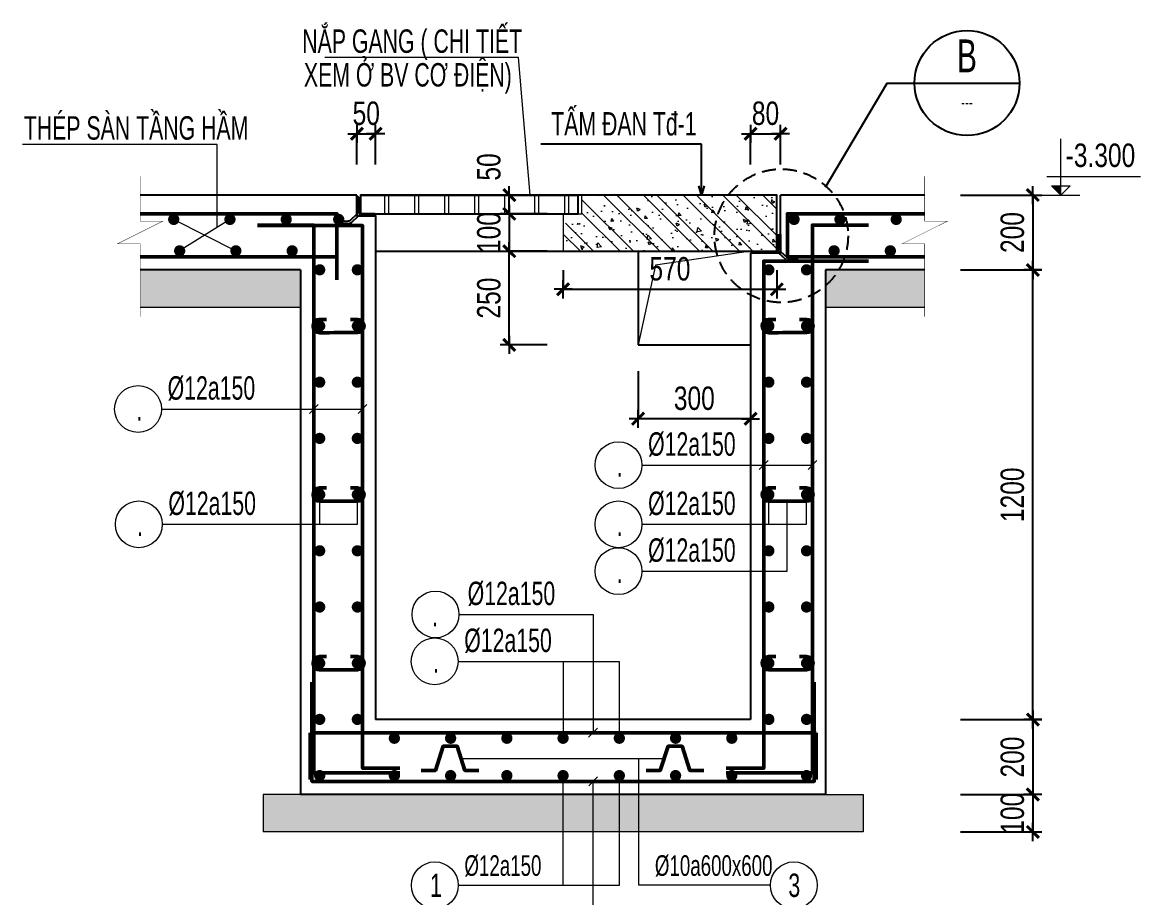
# Model space of a CAD drawing. Header units: millimetres. Extents: x 3482593 to 3503618, y 1118617 to 1133467.
# Drawn here: x 3489510 to 3492493, y 1119847 to 1122183 of the extents above; entities that cross this region are included whole.
import ezdxf
from ezdxf.enums import TextEntityAlignment as Align

# ---------------------------------------------------------------- set-up
doc = ezdxf.new("R2010")
doc.units = ezdxf.units.MM
doc.header["$LTSCALE"] = 150
doc.header["$MEASUREMENT"] = 0
doc.header["$PDMODE"] = 98
doc.linetypes.add('HIDDEN', pattern=[0.375, 0.25, -0.125])
doc.layers.get('0').update_dxf_attribs({"linetype": 'CONTINUOUS'})
doc.layers.get('DEFPOINTS').update_dxf_attribs({"linetype": 'CONTINUOUS'})
for name, color, linetype in [('004HIDDEN', 252, 'HIDDEN'), ('02.CDC.DIM', 1, 'CONTINUOUS'), ('06.CDC.TEXT', 2, 'CONTINUOUS'), ('CDC.03.BORDER', 3, 'CONTINUOUS'), ('CDC.05.STEEL', 4, 'CONTINUOUS'), ('KCS_CHI', 1, 'CONTINUOUS')]:
    doc.layers.add(name, color=color, linetype=linetype)
for name, color, linetype, lineweight in [('CDC_02.DIM', 1, 'CONTINUOUS', 18), ('CDC_03.BORDER', 3, 'CONTINUOUS', 25), ('CDC_05.STEEL', 4, 'CONTINUOUS', 50), ('CDC_06.TEXT', 2, 'CONTINUOUS', 18), ('CDC_10.HATCH', 251, 'CONTINUOUS', 9), ('CDC_11.NOTE', 8, 'CONTINUOUS', 18)]:
    doc.layers.add(name, color=color, linetype=linetype, lineweight=lineweight)
doc.styles.add('1', font='arial.ttf', dxfattribs={"width": 0.75})
doc.styles.add('Arial', font='arial.ttf', dxfattribs={"width": 0.75})
doc.styles.add('arrial1', font='arial.ttf', dxfattribs={"width": 0.75})
doc.styles.add('romans', font='arial.ttf', dxfattribs={"width": 0.65})
doc.dimstyles.new('Dimchuan new', dxfattribs={"dimscale": 25, "dimtxt": 2.2, "dimasz": 1, "dimexe": 1, "dimexo": 4, "dimgap": 1, "dimtad": 1, "dimdec": 0, "dimdsep": 46, "dimtxsty": 'Arial', "dimblk": 'OBLIQUE', "dimcen": 1, "dimdle": 1, "dimclrd": 9, "dimclre": 9, "dimclrt": 4, "dimazin": 0, "dimtfac": 1, "dimtdec": 0, "dimtix": 1, "dimtmove": 2, "dimatfit": 3, "dimldrblk": 'OPEN30', "dimfxl": 1, "dimtolj": 1, "dimtzin": 0, "dimarcsym": 0})
doc.dimstyles.new('DX1', dxfattribs={"dimscale": 0.25, "dimtxt": 250, "dimasz": 0.8, "dimexe": 0, "dimexo": 0, "dimgap": 90, "dimtad": 1, "dimdec": 0, "dimzin": 13, "dimdsep": 46, "dimtxsty": '1', "dimblk1": 'CHEO', "dimblk2": 'CHEO', "dimsah": 1, "dimcen": 0, "dimclrd": 256, "dimclre": 256, "dimclrt": 3, "dimadec": 0, "dimazin": 0, "dimtfac": 1, "dimtdec": 0, "dimtix": 1, "dimtmove": 2, "dimatfit": 3, "dimldrblk": 'CHEO', "dimfxl": 1, "dimtolj": 1, "dimtzin": 13, "dimarcsym": 0})

# ---------------------------------------------------------------- blocks, each defined once
blk = doc.blocks.new('CHEO')
at = {"layer": '02.CDC.DIM'}
for points in [[(-121, 0), (121, 0)], [(0, 121), (0, -121)]]:
    blk.add_lwpolyline(points, dxfattribs=at)
at = {"layer": '06.CDC.TEXT', "color": 2, "const_width": 40}
blk.add_lwpolyline([(80, 80), (-80, -81)], dxfattribs=at)
blk = doc.blocks.new('*D118')
at = {"layer": 'CDC_02.DIM', "lineweight": -2, "ltscale": 3, "transparency": 16777216}
for p, q in [((3492012.6, 1121721.8), (3492205.4, 1121721.8)), ((3492205.4, 1121721.6), (3492205.4, 1121522)), ((3492012.6, 1121521.8), (3492205.4, 1121521.8))]:
    blk.add_line(p, q, dxfattribs=at)
at = {"layer": 'DEFPOINTS', "color": 0, "ltscale": 3, "transparency": 16777216}
for p in [(3492012.6, 1121721.8), (3492012.6, 1121521.8), (3492205.4, 1121521.8)]:
    blk.add_point(p, dxfattribs=at)
at = {"layer": 'CDC_02.DIM', "lineweight": -2, "ltscale": 3, "transparency": 16777216, "xscale": 0.2, "yscale": 0.2, "zscale": 0.2}
for p, rotation in [((3492205.4, 1121721.8), 90), ((3492205.4, 1121521.8), 270)]:
    blk.add_blockref('CHEO', p, dxfattribs=dict(at, rotation=rotation))
at = {"layer": 'CDC_02.DIM', "color": 3, "ltscale": 3, "transparency": 16777216, "insert": (3492151, 1121621.8), "char_height": 62.5, "attachment_point": 5, "rotation": 90, "style": '1'}
blk.add_mtext('\\A1;200', dxfattribs=at)
blk = doc.blocks.new('*D119')
at = {"layer": 'CDC_02.DIM', "lineweight": -2, "ltscale": 3, "transparency": 16777216}
for p, q in [((3492012.6, 1121521.8), (3492205.4, 1121521.8)), ((3492205.4, 1120322), (3492205.4, 1121521.6)), ((3492012.6, 1120321.8), (3492205.4, 1120321.8))]:
    blk.add_line(p, q, dxfattribs=at)
at = {"layer": 'DEFPOINTS', "color": 0, "ltscale": 3, "transparency": 16777216}
for p in [(3492012.6, 1121521.8), (3492205.4, 1121521.8), (3492012.6, 1120321.8)]:
    blk.add_point(p, dxfattribs=at)
at = {"layer": 'CDC_02.DIM', "lineweight": -2, "ltscale": 3, "transparency": 16777216, "xscale": 0.2, "yscale": 0.2, "zscale": 0.2}
for p, rotation in [((3492205.4, 1121521.8), 90), ((3492205.4, 1120321.8), 270)]:
    blk.add_blockref('CHEO', p, dxfattribs=dict(at, rotation=rotation))
at = {"layer": 'CDC_02.DIM', "color": 3, "ltscale": 3, "transparency": 16777216, "insert": (3492151, 1120921.8), "char_height": 62.5, "attachment_point": 5, "rotation": 90, "style": '1'}
blk.add_mtext('\\A1;1200', dxfattribs=at)
blk = doc.blocks.new('*D120')
at = {"layer": 'CDC_02.DIM', "lineweight": -2, "ltscale": 3, "transparency": 16777216}
for p, q in [((3492012.6, 1120321.8), (3492205.4, 1120321.8)), ((3492205.4, 1120321.6), (3492205.4, 1120122)), ((3492012.6, 1120121.8), (3492205.4, 1120121.8))]:
    blk.add_line(p, q, dxfattribs=at)
at = {"layer": 'DEFPOINTS', "color": 0, "ltscale": 3, "transparency": 16777216}
for p in [(3492012.6, 1120321.8), (3492012.6, 1120121.8), (3492205.4, 1120121.8)]:
    blk.add_point(p, dxfattribs=at)
at = {"layer": 'CDC_02.DIM', "lineweight": -2, "ltscale": 3, "transparency": 16777216, "xscale": 0.2, "yscale": 0.2, "zscale": 0.2}
for p, rotation in [((3492205.4, 1120321.8), 90), ((3492205.4, 1120121.8), 270)]:
    blk.add_blockref('CHEO', p, dxfattribs=dict(at, rotation=rotation))
at = {"layer": 'CDC_02.DIM', "color": 3, "ltscale": 3, "transparency": 16777216, "insert": (3492151, 1120221.8), "char_height": 62.5, "attachment_point": 5, "rotation": 90, "style": '1'}
blk.add_mtext('\\A1;200', dxfattribs=at)
blk = doc.blocks.new('A$C160E078A')
at = {"layer": 'CDC_11.NOTE', "ltscale": 3}
blk.add_hatch(color=256, dxfattribs=at).paths.add_polyline_path([(2, 1), (1, 1), (2, 0)])
for p, q in [((2, 0), (2, 6)), ((0.5, 2), (10.5, 2)), ((0, 0), (4, 0)), ((1, 1), (3, 1)), ((2, 0), (1, 1)), ((2, 0), (3, 1))]:
    blk.add_line(p, q, dxfattribs=at)
blk = doc.blocks.new('*D147')
at = {"layer": 'CDC_02.DIM', "lineweight": -2, "ltscale": 3, "transparency": 16777216}
for p, q in [((3490809.1, 1121672), (3490809.1, 1121672.2)), ((3490909.6, 1121671.8), (3490809.1, 1121671.8)), ((3490809.1, 1121671.8), (3490809.1, 1121571.8)), ((3490909.6, 1121571.8), (3490809.1, 1121571.8)), ((3490809.1, 1121571.6), (3490809.1, 1121571.4))]:
    blk.add_line(p, q, dxfattribs=at)
at = {"layer": 'DEFPOINTS', "color": 0, "ltscale": 3, "transparency": 16777216}
for p in [(3490909.6, 1121671.8), (3490809.1, 1121571.8), (3490909.6, 1121571.8)]:
    blk.add_point(p, dxfattribs=at)
at = {"layer": 'CDC_02.DIM', "lineweight": -2, "ltscale": 3, "transparency": 16777216, "xscale": 0.2, "yscale": 0.2, "zscale": 0.2}
for p, rotation in [((3490809.1, 1121671.8), 270), ((3490809.1, 1121571.8), 90)]:
    blk.add_blockref('CHEO', p, dxfattribs=dict(at, rotation=rotation))
at = {"layer": 'CDC_02.DIM', "color": 3, "ltscale": 3, "transparency": 16777216, "insert": (3490754.7, 1121621.8), "char_height": 62.5, "attachment_point": 5, "rotation": 90, "style": '1'}
blk.add_mtext('\\A1;100', dxfattribs=at)
blk = doc.blocks.new('*D148')
at = {"layer": 'CDC_02.DIM', "lineweight": -2, "ltscale": 3, "transparency": 16777216}
for p, q in [((3492012.6, 1120121.8), (3492205.4, 1120121.8)), ((3492205.4, 1120122), (3492205.4, 1120122.2)), ((3492205.4, 1120121.8), (3492205.4, 1120021.8)), ((3492012.6, 1120021.8), (3492205.4, 1120021.8)), ((3492205.4, 1120021.6), (3492205.4, 1120021.4))]:
    blk.add_line(p, q, dxfattribs=at)
at = {"layer": 'DEFPOINTS', "color": 0, "ltscale": 3, "transparency": 16777216}
for p in [(3492012.6, 1120121.8), (3492012.6, 1120021.8), (3492205.4, 1120021.8)]:
    blk.add_point(p, dxfattribs=at)
at = {"layer": 'CDC_02.DIM', "lineweight": -2, "ltscale": 3, "transparency": 16777216, "xscale": 0.2, "yscale": 0.2, "zscale": 0.2}
for p, rotation in [((3492205.4, 1120121.8), 270), ((3492205.4, 1120021.8), 90)]:
    blk.add_blockref('CHEO', p, dxfattribs=dict(at, rotation=rotation))
at = {"layer": 'CDC_02.DIM', "color": 3, "ltscale": 3, "transparency": 16777216, "insert": (3492151, 1120071.8), "char_height": 62.5, "attachment_point": 5, "rotation": 90, "style": '1'}
blk.add_mtext('\\A1;100', dxfattribs=at)
blk = doc.blocks.new('*D149')
at = {"layer": 'CDC_02.DIM', "lineweight": -2, "ltscale": 3, "transparency": 16777216}
for p, q in [((3491152.5, 1121252.1), (3491152.5, 1121124.7)), ((3491452.5, 1121252.1), (3491452.5, 1121124.7)), ((3491452.3, 1121124.7), (3491152.7, 1121124.7))]:
    blk.add_line(p, q, dxfattribs=at)
at = {"layer": 'DEFPOINTS', "color": 0, "ltscale": 3, "transparency": 16777216}
for p in [(3491152.5, 1121252.1), (3491452.5, 1121252.1), (3491152.5, 1121124.7)]:
    blk.add_point(p, dxfattribs=at)
at = {"layer": 'CDC_02.DIM', "lineweight": -2, "ltscale": 3, "transparency": 16777216, "xscale": 0.2, "yscale": 0.2, "zscale": 0.2, "rotation": 180}
blk.add_blockref('CHEO', (3491152.5, 1121124.7), dxfattribs=at)
at = {"layer": 'CDC_02.DIM', "lineweight": -2, "ltscale": 3, "transparency": 16777216, "xscale": 0.2, "yscale": 0.2, "zscale": 0.2}
blk.add_blockref('CHEO', (3491452.5, 1121124.7), dxfattribs=at)
at = {"layer": 'CDC_02.DIM', "color": 3, "ltscale": 3, "transparency": 16777216, "insert": (3491302.5, 1121179.1), "char_height": 62.5, "attachment_point": 5, "style": '1'}
blk.add_mtext('\\A1;300', dxfattribs=at)
blk = doc.blocks.new('*D150')
at = {"layer": 'CDC_02.DIM', "lineweight": -2, "ltscale": 3, "transparency": 16777216}
for p, q in [((3490909.6, 1121571.8), (3490809.1, 1121571.8)), ((3490809.1, 1121322), (3490809.1, 1121571.6)), ((3490909.6, 1121321.8), (3490809.1, 1121321.8))]:
    blk.add_line(p, q, dxfattribs=at)
at = {"layer": 'DEFPOINTS', "color": 0, "ltscale": 3, "transparency": 16777216}
for p in [(3490809.1, 1121571.8), (3490909.6, 1121571.8), (3490909.6, 1121321.8)]:
    blk.add_point(p, dxfattribs=at)
at = {"layer": 'CDC_02.DIM', "lineweight": -2, "ltscale": 3, "transparency": 16777216, "xscale": 0.2, "yscale": 0.2, "zscale": 0.2}
for p, rotation in [((3490809.1, 1121571.8), 90), ((3490809.1, 1121321.8), 270)]:
    blk.add_blockref('CHEO', p, dxfattribs=dict(at, rotation=rotation))
at = {"layer": 'CDC_02.DIM', "color": 3, "ltscale": 3, "transparency": 16777216, "insert": (3490754.7, 1121446.8), "char_height": 62.5, "attachment_point": 5, "rotation": 90, "style": '1'}
blk.add_mtext('\\A1;250', dxfattribs=at)
blk = doc.blocks.new('_Oblique')
at = {"color": 0, "linetype": 'ByBlock', "lineweight": -2}
blk.add_line((-0.5, -0.5), (0.5, 0.5), dxfattribs=at)
blk = doc.blocks.new('_Open30')
at = {"color": 0, "linetype": 'ByBlock', "lineweight": -2}
for p, q in [((-1, 0.27), (0, 0)), ((0, 0), (-1, -0.27)), ((0, 0), (-1, 0))]:
    blk.add_line(p, q, dxfattribs=at)
blk = doc.blocks.new('*D161')
at = {"layer": 'CDC_02.DIM', "lineweight": -2, "ltscale": 3, "transparency": 16777216}
for p, q in [((3490909.6, 1121721.8), (3490809.1, 1121721.8)), ((3490809.1, 1121672), (3490809.1, 1121721.6)), ((3490909.6, 1121671.8), (3490809.1, 1121671.8))]:
    blk.add_line(p, q, dxfattribs=at)
at = {"layer": 'DEFPOINTS', "color": 0, "ltscale": 3, "transparency": 16777216}
for p in [(3490809.1, 1121721.8), (3490909.6, 1121721.8), (3490909.6, 1121671.8)]:
    blk.add_point(p, dxfattribs=at)
at = {"layer": 'CDC_02.DIM', "lineweight": -2, "ltscale": 3, "transparency": 16777216, "xscale": 0.2, "yscale": 0.2, "zscale": 0.2}
for p, rotation in [((3490809.1, 1121721.8), 90), ((3490809.1, 1121671.8), 270)]:
    blk.add_blockref('CHEO', p, dxfattribs=dict(at, rotation=rotation))
at = {"layer": 'CDC_02.DIM', "color": 3, "ltscale": 3, "transparency": 16777216, "insert": (3490754.7, 1121796.8), "char_height": 62.5, "attachment_point": 5, "rotation": 90, "style": '1'}
blk.add_mtext('\\A1;50', dxfattribs=at)
blk = doc.blocks.new('A$C29EA5A7F')
at = {"layer": 'CDC_03.BORDER'}
blk.add_line((2320, 202), (0, 202), dxfattribs=at)
at = {"layer": 'CDC_03.BORDER', "color": 3}
blk.add_lwpolyline([(2320, 202), (2320, 2), (1960, 2), (40, 2), (0, 2), (0, 202)], dxfattribs=at)
at = {"layer": 'CDC_11.NOTE', "color": 9}
for points in [[(141, 2), (141, 202), (101, 202), (101, 2)], [(461, 2), (461, 202), (421, 202), (421, 2)], [(781, 2), (781, 202), (741, 202), (741, 2)], [(1101, 2), (1101, 202), (1061, 202), (1061, 2)], [(1421, 0), (1421, 200), (1381, 200), (1381, 0)], [(1741, 2), (1741, 202), (1701, 202), (1701, 2)], [(2061, 0), (2061, 200), (2021, 200), (2021, 0)]]:
    blk.add_lwpolyline(points, close=True, dxfattribs=at)
blk = doc.blocks.new('*D218')
at = {"layer": 'CDC_02.DIM', "lineweight": -2, "ltscale": 3, "transparency": 16777216}
for p, q in [((3490952.5, 1121521), (3490952.5, 1121470.2)), ((3491522.5, 1121521), (3491522.5, 1121470.2)), ((3490952.7, 1121470.2), (3491522.3, 1121470.2))]:
    blk.add_line(p, q, dxfattribs=at)
at = {"layer": 'DEFPOINTS', "color": 0, "ltscale": 3, "transparency": 16777216}
for p in [(3490952.5, 1121521), (3491522.5, 1121521), (3491522.5, 1121470.2)]:
    blk.add_point(p, dxfattribs=at)
at = {"layer": 'CDC_02.DIM', "lineweight": -2, "ltscale": 3, "transparency": 16777216, "xscale": 0.2, "yscale": 0.2, "zscale": 0.2, "rotation": 180}
blk.add_blockref('CHEO', (3490952.5, 1121470.2), dxfattribs=at)
at = {"layer": 'CDC_02.DIM', "lineweight": -2, "ltscale": 3, "transparency": 16777216, "xscale": 0.2, "yscale": 0.2, "zscale": 0.2}
blk.add_blockref('CHEO', (3491522.5, 1121470.2), dxfattribs=at)
at = {"layer": 'CDC_02.DIM', "color": 3, "ltscale": 3, "transparency": 16777216, "insert": (3491237.5, 1121524.6), "char_height": 62.5, "attachment_point": 5, "style": '1'}
blk.add_mtext('\\A1;570', dxfattribs=at)
blk = doc.blocks.new('*D248')
at = {"layer": 'CDC_02.DIM', "lineweight": -2, "ltscale": 3, "transparency": 16777216}
for p, q in [((3490402.3, 1121885.4), (3490402.1, 1121885.4)), ((3490402.5, 1121803.6), (3490402.5, 1121885.4)), ((3490402.5, 1121885.4), (3490452.5, 1121885.4)), ((3490452.5, 1121803.6), (3490452.5, 1121885.4)), ((3490452.7, 1121885.4), (3490452.9, 1121885.4))]:
    blk.add_line(p, q, dxfattribs=at)
at = {"layer": 'DEFPOINTS', "color": 0, "ltscale": 3, "transparency": 16777216}
for p in [(3490452.5, 1121885.4), (3490402.5, 1121803.6), (3490452.5, 1121803.6)]:
    blk.add_point(p, dxfattribs=at)
at = {"layer": 'CDC_02.DIM', "lineweight": -2, "ltscale": 3, "transparency": 16777216, "xscale": 0.2, "yscale": 0.2, "zscale": 0.2}
blk.add_blockref('CHEO', (3490402.5, 1121885.4), dxfattribs=at)
at = {"layer": 'CDC_02.DIM', "lineweight": -2, "ltscale": 3, "transparency": 16777216, "xscale": 0.2, "yscale": 0.2, "zscale": 0.2, "rotation": 180}
blk.add_blockref('CHEO', (3490452.5, 1121885.4), dxfattribs=at)
at = {"layer": 'CDC_02.DIM', "color": 3, "ltscale": 3, "transparency": 16777216, "insert": (3490427.5, 1121939.8), "char_height": 62.5, "attachment_point": 5, "style": '1'}
blk.add_mtext('\\A1;50', dxfattribs=at)
blk = doc.blocks.new('*D249')
at = {"layer": 'CDC_02.DIM', "lineweight": -2, "ltscale": 3, "transparency": 16777216}
for p, q in [((3491452.2, 1121885.4), (3491452, 1121885.4)), ((3491452.4, 1121803.6), (3491452.4, 1121885.4)), ((3491452.4, 1121885.4), (3491532.4, 1121885.4)), ((3491532.4, 1121803.6), (3491532.4, 1121885.4)), ((3491532.6, 1121885.4), (3491532.8, 1121885.4))]:
    blk.add_line(p, q, dxfattribs=at)
at = {"layer": 'DEFPOINTS', "color": 0, "ltscale": 3, "transparency": 16777216}
for p in [(3491532.4, 1121885.4), (3491452.4, 1121803.6), (3491532.4, 1121803.6)]:
    blk.add_point(p, dxfattribs=at)
at = {"layer": 'CDC_02.DIM', "lineweight": -2, "ltscale": 3, "transparency": 16777216, "xscale": 0.2, "yscale": 0.2, "zscale": 0.2}
blk.add_blockref('CHEO', (3491452.4, 1121885.4), dxfattribs=at)
at = {"layer": 'CDC_02.DIM', "lineweight": -2, "ltscale": 3, "transparency": 16777216, "xscale": 0.2, "yscale": 0.2, "zscale": 0.2, "rotation": 180}
blk.add_blockref('CHEO', (3491532.4, 1121885.4), dxfattribs=at)
at = {"layer": 'CDC_02.DIM', "color": 3, "ltscale": 3, "transparency": 16777216, "insert": (3491492.4, 1121939.8), "char_height": 62.5, "attachment_point": 5, "style": '1'}
blk.add_mtext('\\A1;80', dxfattribs=at)
blk = doc.blocks.new('A$C61422F5F')
at = {"layer": 'CDC_11.NOTE', "ltscale": 3}
h = blk.add_hatch(dxfattribs=at)
h.set_pattern_fill('_USER', color=256, scale=20, angle=45, style=0, pattern_type=0)
h.set_pattern_definition([(45, (2070009.3, 342282.869), (-14.14213562, 14.14213562), [])])
edge = h.paths.add_edge_path()
edge.add_arc((48, 48), 28, 180, 270, ccw=False)
edge.add_line((20, 48), (20, 188))
edge.add_arc((8, 188), 12, 0, 90)
edge.add_line((8, 200), (0, 200))
edge.add_line((0, 200), (0, 0))
edge.add_line((0, 0), (200, 0))
edge.add_line((200, 0), (200, 8))
edge.add_arc((188, 8), 12, 0, 90)
edge.add_line((188, 20), (48, 20))
at = {"layer": 'CDC.05.STEEL', "ltscale": 3}
blk.add_lwpolyline([(8, 200), (0, 200), (0, 0), (200, 0), (200, 8, 0.414214), (188, 20), (48, 20, -0.414214), (20, 48), (20, 188, 0.414214)], format="xyb", close=True, dxfattribs=at)
blk.add_lwpolyline([(0, 16), (-69, -48, -0.190141), (-103, -61), (-178, -61), (-178, -85), (-93, -85, 0.190141), (-59, -72), (18, 0)], format="xyb", dxfattribs=at)

msp = doc.modelspace()

# ---------------------------------------------------------------- hatches: boundary and pattern name
at = {"layer": 'CDC_10.HATCH'}
h = msp.add_hatch(dxfattribs=at)
h.set_pattern_fill('AR-CONC', color=256, scale=12.5, style=0)
h.set_pattern_definition([(130, (3545334.82, 1173761.084), (-89.65752, -7.84402), [9.375, -103.125]), (185, (3545334.82, 1173761.08), (17.34392, 94.02402), [7.5, -82.5]), (79.5486, (3545327.35, 1173760.43), (-72.31367, 86.17994), [7.96752, -87.64276]), (133.8158, (3545334.82, 1173786.08), (-133.40513, -20.68988), [14.0625, -154.6875]), (83.3644, (3545323.7, 1173784.36), (-116.83284, 121.76473), [11.95129, -131.46412]), (188.8158, (3545334.82, 1173786.08), (-116.83274, 121.76483), [11.25, -123.75]), (159, (3545322.32, 1173779.834), (-74.61338, -50.32736), [9.375, -103.125]), (214, (3545322.32, 1173779.83), (-30.41442, 90.64376), [7.5, -82.5]), (108.5486, (3545316.1, 1173775.64), (-105.02783, 40.31631), [7.96752, -87.64276]), (142.5, (3545334.82, 1173761.084), (-1.519982, 41.611732), [0, -81.5, 0, -83.75, 0, -82.8125]), (172.5, (3545334.82, 1173761.084), (-32.883692, 49.301464), [0, -47.75, 0, -79.625, 0, -31.5625]), (212.5, (3545362.695, 1173761.084), (-66.727805, -2.819359), [0, -31.25, 0, -97.5, 0, -129.375]), (222.5, (3545375.195, 1173761.084), (-72.89827, 12.513123), [0, -40.625, 0, -64.75, 0, -91.875])])
h.paths.add_polyline_path([(3490952.5, 1121646.8), (3491002.5, 1121646.8), (3491002.5, 1121721.8), (3491527.5, 1121721.8), (3491527.5, 1121571.8), (3490952.5, 1121571.8)])
at = {"layer": 'CDC_10.HATCH', "ltscale": 3}
h = msp.add_hatch(dxfattribs=at)
h.set_pattern_fill('ANSI32', color=256, scale=200, style=0)
h.set_pattern_definition([(135, (3545334.82, 1173761.084), (53.03301, 53.03301), []), (135, (3545299.465, 1173761.084), (53.03301, 53.03301), [])])
h.paths.add_polyline_path([(3491522.5, 1121571.8), (3491522.5, 1121721.8), (3491002.5, 1121721.8), (3491002.5, 1121646.8), (3490952.5, 1121646.8), (3490952.5, 1121571.8)])
at = {"layer": 'CDC_10.HATCH'}
h = msp.add_hatch(dxfattribs=at)
h.set_pattern_fill('AR-CONC', color=256, scale=12.5, style=0)
h.set_pattern_definition([(50, (3434372.14, 1171994.084), (89.65752, -7.84402), [9.375, -103.125]), (355, (3434372.14, 1171994.08), (-17.34392, 94.02402), [7.5, -82.5]), (100.4514, (3434379.61, 1171993.43), (72.31367, 86.17994), [7.96752, -87.64276]), (46.1842, (3434372.14, 1172019.08), (133.40513, -20.68988), [14.0625, -154.6875]), (96.6356, (3434383.25, 1172017.36), (116.83284, 121.76473), [11.95129, -131.46412]), (351.1842, (3434372.14, 1172019.08), (116.83274, 121.76483), [11.25, -123.75]), (21, (3434384.64, 1172012.834), (74.61338, -50.32736), [9.375, -103.125]), (326, (3434384.64, 1172012.83), (30.41442, 90.64376), [7.5, -82.5]), (71.4514, (3434390.855, 1172008.64), (105.02783, 40.31631), [7.96752, -87.64276]), (37.5, (3434372.137, 1171994.084), (1.519982, 41.611732), [0, -81.5, 0, -83.75, 0, -82.8125]), (7.5, (3434372.137, 1171994.084), (32.883692, 49.301464), [0, -47.75, 0, -79.625, 0, -31.5625]), (327.5, (3434344.262, 1171994.084), (66.727805, -2.819359), [0, -31.25, 0, -97.5, 0, -129.375]), (317.5, (3434331.76, 1171994.084), (72.89827, 12.513123), [0, -40.625, 0, -64.75, 0, -91.875])])
h.paths.add_polyline_path([(3491032.8, 1120121.8), (3490952.9, 1120121.8), (3490952.9, 1120021.8), (3491032.8, 1120021.8)])
h.paths.add_polyline_path([(3491102.9, 1120021.8), (3491102.9, 1120121.8), (3491032.8, 1120121.8), (3491032.8, 1120021.8)])
h.paths.add_polyline_path([(3491102.9, 1120021.8), (3491154.3, 1120021.8), (3491154.3, 1120121.8), (3491102.9, 1120121.8)])
h.paths.add_polyline_path([(3490952.9, 1120121.8), (3490152.5, 1120121.8), (3490152.5, 1120021.8), (3490952.9, 1120021.8)])
h.paths.add_polyline_path([(3489824.3, 1121421.8), (3490252.5, 1121421.8), (3490252.5, 1121521.8), (3489824.3, 1121521.8)])
h.paths.add_polyline_path([(3491652.5, 1121421.8), (3491916.9, 1121421.8), (3491916.9, 1121521.8), (3491652.5, 1121521.8)])
h.paths.add_polyline_path([(3491752.5, 1120121.8), (3491154.3, 1120121.8), (3491154.3, 1120021.8), (3491752.5, 1120021.8)])

# ---------------------------------------------------------------- linework, layer by layer
at = {"layer": '004HIDDEN'}
msp.add_circle((3491534.4, 1121613.1), 178.1, dxfattribs=at)
at = {"layer": 'CDC.05.STEEL', "ltscale": 3}
msp.add_circle((3492029.9, 1122020.8), 140, dxfattribs=at)
at = {"layer": 'CDC_03.BORDER'}
for p, q in [((3490402.5, 1121721.8), (3489824.3, 1121721.8)), ((3490402.5, 1121666.8), (3490402.5, 1121721.8)), ((3491916.9, 1121721.8), (3491532.5, 1121721.8)), ((3491532.5, 1121566.8), (3491532.5, 1121721.8)), ((3490402.5, 1121666.8), (3490452.5, 1121666.8)), ((3490452.5, 1121666.8), (3490452.5, 1120321.8)), ((3491152.5, 1121571.8), (3491152.5, 1121321.8)), ((3491452.5, 1121566.8), (3491452.5, 1120321.8)), ((3491532.5, 1121566.8), (3491452.5, 1121566.8)), ((3490252.5, 1121521.8), (3489824.3, 1121521.8)), ((3490252.5, 1121521.8), (3490252.5, 1120121.8)), ((3491916.9, 1121521.8), (3491652.5, 1121521.8)), ((3491652.5, 1121521.8), (3491652.5, 1120121.8)), ((3491152.5, 1121321.8), (3491452.5, 1121321.8)), ((3491452.5, 1120321.8), (3490452.5, 1120321.8)), ((3491652.5, 1120121.8), (3490252.5, 1120121.8))]:
    msp.add_line(p, q, dxfattribs=at)
msp.add_lwpolyline([(3490452.5, 1121571.8), (3491522.5, 1121571.8), (3491522.5, 1121721.8), (3490412.5, 1121721.8), (3490412.5, 1121671.8)], dxfattribs=at)
at = {"layer": 'CDC_05.STEEL', "ltscale": 3}
for p, q in [((3491627.5, 1120286.8), (3490277.5, 1120286.8)), ((3490277.5, 1120286.8), (3490277.5, 1120161.8)), ((3491627.5, 1120286.8), (3491627.5, 1120161.8))]:
    msp.add_line(p, q, dxfattribs=at)
for points in [[(3489824.3, 1121671.8), (3490349.4, 1121671.8), (3490349.4, 1121495.7)], [(3491916.9, 1121671.8), (3491550.7, 1121671.8), (3491550.7, 1121556.8)], [(3490137.5, 1121641.8), (3490287.5, 1121641.8), (3490287.5, 1120179.3), (3490517.5, 1120179.3)], [(3490137.5, 1121640.2), (3490417.5, 1121640.2), (3490417.5, 1120191.8), (3490517.5, 1120191.8)], [(3491767.5, 1121641.8), (3491617.5, 1121641.8), (3491617.5, 1120179.3), (3491387.5, 1120179.3)], [(3489824.3, 1121556.8), (3490352.5, 1121556.8)], [(3491916.9, 1121556.8), (3491547.5, 1121556.8)], [(3491767.5, 1121545.8), (3491487.5, 1121545.8), (3491487.5, 1120191.8), (3491387.5, 1120191.8)], [(3490282.5, 1120421.8), (3490282.5, 1120156.8), (3491617.5, 1120156.8)], [(3491622.5, 1120421.8), (3491622.5, 1120156.8), (3490287.5, 1120156.8)]]:
    msp.add_lwpolyline(points, dxfattribs=at)
at = {"layer": 'CDC_05.STEEL', "ltscale": 3, "const_width": 15}
for points in [[(3489914, 1121649.3, 1), (3489914, 1121664.3, 1)], [(3489914, 1121664.3, -1), (3489914, 1121649.3, -1)], [(3490064, 1121649.3, 1), (3490064, 1121664.3, 1)], [(3490064, 1121664.3, -1), (3490064, 1121649.3, -1)], [(3490214, 1121649.3, 1), (3490214, 1121664.3, 1)], [(3490214, 1121664.3, -1), (3490214, 1121649.3, -1)], [(3490354, 1121649.3, 1), (3490354, 1121664.3, 1)], [(3490354, 1121664.3, -1), (3490354, 1121649.3, -1)], [(3491568.5, 1121664.3, 1), (3491568.5, 1121649.3, 1)], [(3491691, 1121664.3, 1), (3491691, 1121649.3, 1)], [(3491841, 1121649.3, -1), (3491841, 1121664.3, -1)], [(3491841, 1121664.3, 1), (3491841, 1121649.3, 1)], [(3489929.8, 1121565.5, 1), (3489929.8, 1121580.5, 1)], [(3489929.8, 1121580.5, -1), (3489929.8, 1121565.5, -1)], [(3490079.8, 1121565.5, 1), (3490079.8, 1121580.5, 1)], [(3490079.8, 1121580.5, -1), (3490079.8, 1121565.5, -1)], [(3490229.8, 1121565.5, 1), (3490229.8, 1121580.5, 1)], [(3490229.8, 1121580.5, -1), (3490229.8, 1121565.5, -1)], [(3491675.3, 1121565.5, -1), (3491675.3, 1121580.5, -1)], [(3491675.3, 1121580.5, 1), (3491675.3, 1121565.5, 1)], [(3491825.3, 1121565.5, -1), (3491825.3, 1121580.5, -1)], [(3491825.3, 1121580.5, 1), (3491825.3, 1121565.5, 1)], [(3490303.3, 1121514.8, 1), (3490303.3, 1121529.8, 1)], [(3490303.3, 1121529.8, -1), (3490303.3, 1121514.8, -1)], [(3490403.8, 1121514.8, 1), (3490403.8, 1121529.8, 1)], [(3490403.8, 1121529.8, -1), (3490403.8, 1121514.8, -1)], [(3491501.3, 1121514.8, -1), (3491501.3, 1121529.8, -1)], [(3491501.3, 1121529.8, 1), (3491501.3, 1121514.8, 1)], [(3491601.8, 1121514.8, -1), (3491601.8, 1121529.8, -1)], [(3491601.8, 1121529.8, 1), (3491601.8, 1121514.8, 1)], [(3490303.3, 1121364.8, 1), (3490303.3, 1121379.8, 1)], [(3490303.3, 1121379.8, -1), (3490303.3, 1121364.8, -1)], [(3490403.8, 1121364.8, 1), (3490403.8, 1121379.8, 1)], [(3490403.8, 1121379.8, -1), (3490403.8, 1121364.8, -1)], [(3491501.3, 1121364.8, -1), (3491501.3, 1121379.8, -1)], [(3491501.3, 1121379.8, 1), (3491501.3, 1121364.8, 1)], [(3491601.8, 1121364.8, -1), (3491601.8, 1121379.8, -1)], [(3491601.8, 1121379.8, 1), (3491601.8, 1121364.8, 1)], [(3490303.3, 1121214.8, 1), (3490303.3, 1121229.8, 1)], [(3490303.3, 1121229.8, -1), (3490303.3, 1121214.8, -1)], [(3490403.8, 1121214.8, 1), (3490403.8, 1121229.8, 1)], [(3490403.8, 1121229.8, -1), (3490403.8, 1121214.8, -1)], [(3491501.3, 1121214.8, -1), (3491501.3, 1121229.8, -1)], [(3491501.3, 1121229.8, 1), (3491501.3, 1121214.8, 1)], [(3491601.8, 1121214.8, -1), (3491601.8, 1121229.8, -1)], [(3491601.8, 1121229.8, 1), (3491601.8, 1121214.8, 1)], [(3490303.3, 1121064.8, 1), (3490303.3, 1121079.8, 1)], [(3490303.3, 1121079.8, -1), (3490303.3, 1121064.8, -1)], [(3490403.8, 1121064.8, 1), (3490403.8, 1121079.8, 1)], [(3490403.8, 1121079.8, -1), (3490403.8, 1121064.8, -1)], [(3491501.3, 1121064.8, -1), (3491501.3, 1121079.8, -1)], [(3491501.3, 1121079.8, 1), (3491501.3, 1121064.8, 1)], [(3491601.8, 1121064.8, -1), (3491601.8, 1121079.8, -1)], [(3491601.8, 1121079.8, 1), (3491601.8, 1121064.8, 1)], [(3490303.3, 1120914.8, 1), (3490303.3, 1120929.8, 1)], [(3490303.3, 1120929.8, -1), (3490303.3, 1120914.8, -1)], [(3490403.8, 1120914.8, 1), (3490403.8, 1120929.8, 1)], [(3490403.8, 1120929.8, -1), (3490403.8, 1120914.8, -1)], [(3491501.3, 1120914.8, -1), (3491501.3, 1120929.8, -1)], [(3491501.3, 1120929.8, 1), (3491501.3, 1120914.8, 1)], [(3491601.8, 1120914.8, -1), (3491601.8, 1120929.8, -1)], [(3491601.8, 1120929.8, 1), (3491601.8, 1120914.8, 1)], [(3490303.3, 1120764.8, 1), (3490303.3, 1120779.8, 1)], [(3490303.3, 1120779.8, -1), (3490303.3, 1120764.8, -1)], [(3490403.8, 1120764.8, 1), (3490403.8, 1120779.8, 1)], [(3490403.8, 1120779.8, -1), (3490403.8, 1120764.8, -1)], [(3491501.3, 1120764.8, -1), (3491501.3, 1120779.8, -1)], [(3491501.3, 1120779.8, 1), (3491501.3, 1120764.8, 1)], [(3491601.8, 1120764.8, -1), (3491601.8, 1120779.8, -1)], [(3491601.8, 1120779.8, 1), (3491601.8, 1120764.8, 1)], [(3490303.3, 1120614.8, 1), (3490303.3, 1120629.8, 1)], [(3490303.3, 1120629.8, -1), (3490303.3, 1120614.8, -1)], [(3490403.8, 1120614.8, 1), (3490403.8, 1120629.8, 1)], [(3490403.8, 1120629.8, -1), (3490403.8, 1120614.8, -1)], [(3491501.3, 1120614.8, -1), (3491501.3, 1120629.8, -1)], [(3491501.3, 1120629.8, 1), (3491501.3, 1120614.8, 1)], [(3491601.8, 1120614.8, -1), (3491601.8, 1120629.8, -1)], [(3491601.8, 1120629.8, 1), (3491601.8, 1120614.8, 1)], [(3490303.3, 1120464.8, 1), (3490303.3, 1120479.8, 1)], [(3490303.3, 1120479.8, -1), (3490303.3, 1120464.8, -1)], [(3490403.8, 1120464.8, 1), (3490403.8, 1120479.8, 1)], [(3490403.8, 1120479.8, -1), (3490403.8, 1120464.8, -1)], [(3491501.3, 1120464.8, -1), (3491501.3, 1120479.8, -1)], [(3491501.3, 1120479.8, 1), (3491501.3, 1120464.8, 1)], [(3491601.8, 1120464.8, -1), (3491601.8, 1120479.8, -1)], [(3491601.8, 1120479.8, 1), (3491601.8, 1120464.8, 1)], [(3490303.3, 1120314.8, 1), (3490303.3, 1120329.8, 1)], [(3490303.3, 1120329.8, -1), (3490303.3, 1120314.8, -1)], [(3490403.8, 1120314.8, 1), (3490403.8, 1120329.8, 1)], [(3490403.8, 1120329.8, -1), (3490403.8, 1120314.8, -1)], [(3491501.3, 1120314.8, -1), (3491501.3, 1120329.8, -1)], [(3491501.3, 1120329.8, 1), (3491501.3, 1120314.8, 1)], [(3491601.8, 1120314.8, -1), (3491601.8, 1120329.8, -1)], [(3491601.8, 1120329.8, 1), (3491601.8, 1120314.8, 1)], [(3490502.5, 1120264.5, 1), (3490502.5, 1120279.5, 1)], [(3490502.5, 1120279.5, -1), (3490502.5, 1120264.5, -1)], [(3490652.5, 1120264.5, 1), (3490652.5, 1120279.5, 1)], [(3490652.5, 1120279.5, -1), (3490652.5, 1120264.5, -1)], [(3490802.5, 1120279.5, -1), (3490802.5, 1120264.5, -1)], [(3490952.5, 1120279.5, -1), (3490952.5, 1120264.5, -1)], [(3491102.5, 1120279.5, -1), (3491102.5, 1120264.5, -1)], [(3491252.5, 1120279.5, -1), (3491252.5, 1120264.5, -1)], [(3491402.5, 1120279.5, -1), (3491402.5, 1120264.5, -1)], [(3490303.3, 1120164.8, 1), (3490303.3, 1120179.8, 1)], [(3490303.3, 1120179.8, -1), (3490303.3, 1120164.8, -1)], [(3490502.5, 1120164.8, 1), (3490502.5, 1120179.8, 1)], [(3490502.5, 1120179.8, -1), (3490502.5, 1120164.8, -1)], [(3490652.5, 1120164.8, 1), (3490652.5, 1120179.8, 1)], [(3490652.5, 1120179.8, -1), (3490652.5, 1120164.8, -1)], [(3490802.5, 1120179.8, -1), (3490802.5, 1120164.8, -1)], [(3490952.5, 1120179.8, -1), (3490952.5, 1120164.8, -1)], [(3491102.5, 1120179.8, -1), (3491102.5, 1120164.8, -1)], [(3491252.5, 1120179.8, -1), (3491252.5, 1120164.8, -1)], [(3491402.5, 1120179.8, -1), (3491402.5, 1120164.8, -1)], [(3491601.8, 1120164.8, -1), (3491601.8, 1120179.8, -1)], [(3491601.8, 1120179.8, 1), (3491601.8, 1120164.8, 1)]]:
    msp.add_lwpolyline(points, format="xyb", close=True, dxfattribs=at)
at = {"layer": 'CDC_05.STEEL'}
for points in [[(3490385.1, 1121390), (3490403.8, 1121390, -0.999997), (3490403.8, 1121354.6, -0.000002), (3490303.3, 1121354.5, -0.980638), (3490302.6, 1121390, -0.000713), (3490321.6, 1121390, -0.96165)], [(3491583.1, 1121390), (3491601.8, 1121390, -0.999997), (3491601.8, 1121354.6, -0.000002), (3491501.3, 1121354.5, -0.980638), (3491500.6, 1121390, -0.000713), (3491519.6, 1121390, -0.96165)], [(3490385.1, 1120940), (3490403.8, 1120940, -0.999997), (3490403.8, 1120904.6, -0.000002), (3490303.3, 1120904.5, -0.980638), (3490302.6, 1120940, -0.000713), (3490321.6, 1120940, -0.96165)], [(3491583.1, 1120940), (3491601.8, 1120940, -0.999997), (3491601.8, 1120904.6, -0.000002), (3491501.3, 1120904.5, -0.980638), (3491500.6, 1120940, -0.000713), (3491519.6, 1120940, -0.96165)], [(3490385.1, 1120490), (3490403.8, 1120490, -0.999997), (3490403.8, 1120454.6, -0.000002), (3490303.3, 1120454.5, -0.980638), (3490302.6, 1120490, -0.000713), (3490321.6, 1120490, -0.96165)], [(3491583.1, 1120490), (3491601.8, 1120490, -0.999997), (3491601.8, 1120454.6, -0.000002), (3491501.3, 1120454.5, -0.980638), (3491500.6, 1120490, -0.000713), (3491519.6, 1120490, -0.96165)]]:
    msp.add_lwpolyline(points, format="xyb", dxfattribs=at)
for points in [[(3490728.1, 1120186.1), (3490690.5, 1120186.1), (3490670, 1120250.5), (3490632.4, 1120250.5), (3490611.8, 1120186.1), (3490574.2, 1120186.1)], [(3491328.1, 1120186.1), (3491290.5, 1120186.1), (3491270, 1120250.5), (3491232.4, 1120250.5), (3491211.8, 1120186.1), (3491174.2, 1120186.1)]]:
    msp.add_lwpolyline(points, dxfattribs=at)
at = {"layer": 'CDC_11.NOTE', "ltscale": 3}
for p, q in [((3491002.5, 1121671.8), (3491002.5, 1121721.8)), ((3489914, 1121656.8), (3490079.8, 1121573)), ((3490064, 1121656.8), (3489929.8, 1121573)), ((3490952.5, 1121671.8), (3490952.5, 1121571.8)), ((3490952.5, 1121671.8), (3491002.5, 1121671.8)), ((3490252.5, 1121421.8), (3489824.3, 1121421.8)), ((3491916.9, 1121421.8), (3491652.5, 1121421.8)), ((3490299.3, 1121162.5), (3490275.8, 1121138.9)), ((3490429.3, 1121162.5), (3490405.8, 1121138.9)), ((3491499.3, 1121012.9), (3491475.8, 1120989.3)), ((3491629.3, 1121012.9), (3491605.8, 1120989.3)), ((3490303.3, 1120843), (3490303.3, 1120929.8)), ((3491501.3, 1120843), (3491501.3, 1120929.8)), ((3490952.6, 1120477.2), (3490952.5, 1120272)), ((3491044.1, 1120298.6), (3491020.6, 1120275)), ((3490680.2, 1120218.3), (3491222.1, 1120218.3)), ((3490953, 1119879.7), (3490952.9, 1120172.3)), ((3491044.5, 1120168.6), (3491021, 1120145)), ((3490152.5, 1120121.8), (3490152.5, 1120021.8)), ((3490252.5, 1120121.8), (3490152.5, 1120121.8)), ((3491652.5, 1120121.8), (3491752.5, 1120121.8)), ((3491752.5, 1120121.8), (3491752.5, 1120021.8)), ((3491752.5, 1120021.8), (3490152.5, 1120021.8))]:
    msp.add_line(p, q, dxfattribs=at)
at = {"layer": 'CDC_11.NOTE'}
for p, q in [((3491452.5, 1121571.8), (3491198.6, 1121534.3)), ((3491198.6, 1121534.3), (3491152.5, 1121321.8))]:
    msp.add_line(p, q, dxfattribs=at)
at = {"layer": 'CDC_11.NOTE', "ltscale": 3}
for points in [[(3490864.4, 1121721.8), (3490834, 1122088.7), (3490317.3, 1122088.7)], [(3490029.7, 1121637.3), (3490029.7, 1121857), (3489510.3, 1121857)], [(3489881.4, 1121150.7), (3490417.5, 1121150.7)], [(3491162.8, 1121001.1), (3491617.5, 1121001.1)], [(3489883.4, 1120843), (3490403.8, 1120843), (3490403.8, 1120929.8)], [(3491162.8, 1120843), (3491601.8, 1120843), (3491601.8, 1120929.8)], [(3491162.8, 1120718), (3491550.5, 1120718), (3491550.5, 1120904.5)], [(3490674.8, 1120602.5), (3491032.4, 1120602.6), (3491032.4, 1120286.8)], [(3490672.5, 1120477.2), (3491102.5, 1120477.2), (3491102.5, 1120276.4)], [(3491505.6, 1119879.6), (3491154.3, 1119879.7), (3491154.3, 1120218.3)], [(3490672.9, 1119879.6), (3491102.9, 1119879.7), (3491102.9, 1120168)], [(3490675.2, 1119754.4), (3491032.8, 1119754.2), (3491032.8, 1120156.8)]]:
    msp.add_lwpolyline(points, dxfattribs=at)
at = {"layer": 'CDC_11.NOTE', "ltscale": 3, "const_width": 1}
for points in [[(3489824.3, 1121396.8), (3489824.3, 1121591.8), (3489764.3, 1121591.8), (3489884.3, 1121651.8), (3489824.3, 1121651.8), (3489824.3, 1121771.8)], [(3491916.9, 1121396.8), (3491916.9, 1121591.8), (3491856.9, 1121591.8), (3491976.9, 1121651.8), (3491916.9, 1121651.8), (3491916.9, 1121771.8)]]:
    msp.add_lwpolyline(points, dxfattribs=at)
at = {"layer": 'CDC_11.NOTE', "ltscale": 3}
for centre in [(3489818.9, 1121150.7), (3491100.3, 1121001.1), (3489820.9, 1120843), (3491100.3, 1120843), (3491100.3, 1120718), (3490612.3, 1120602.5), (3490610, 1120477.2), (3490610.4, 1119879.6), (3491568.1, 1119879.6)]:
    msp.add_circle(centre, 62.5, dxfattribs=at)
at = {"layer": 'KCS_CHI', "ltscale": 3}
msp.add_lwpolyline([(3491652.5, 1121743.3), (3491817.1, 1122020.8), (3492169.9, 1122020.8)], dxfattribs=at)

# ---------------------------------------------------------------- block references
at = {"layer": 'CDC.03.BORDER', "ltscale": 3, "yscale": 0.25, "zscale": 0.25}
for p, xscale in [((3490402.5, 1121666.8), 0.25), ((3491532.5, 1121566.8), -0.25)]:
    msp.add_blockref('A$C61422F5F', p, dxfattribs=dict(at, xscale=xscale))
at = {"layer": 'CDC_06.TEXT', "ltscale": 3, "xscale": -0.25, "yscale": 0.25, "zscale": 0.25}
msp.add_blockref('A$C29EA5A7F', (3490992.5, 1121671.3), dxfattribs=at)
at = {"layer": 'CDC_11.NOTE', "ltscale": 3, "xscale": 25, "yscale": 25, "zscale": 25}
msp.add_blockref('A$C160E078A', (3492230.4, 1121721.8), dxfattribs=at)

# ---------------------------------------------------------------- texts
at = {"layer": 'CDC.05.STEEL', "ltscale": 3, "width": 0.65}
for s, height, style, p in [('B', 87.5, 'Arial', (3492029.7, 1122093.3)), ('---', 35, 'romans', (3492029.7, 1121969.8))]:
    msp.add_text(s, height=height, dxfattribs=dict(at, style=style)).set_placement(p, align=Align.MIDDLE_CENTER)
at = {"layer": 'CDC_06.TEXT', "ltscale": 3}
for s, height, style, width, p in [('NẮP GANG ( CHI TIẾT', 62.5, 'arrial1', 0.65, (3490256.8, 1122101.4)), ('XEM Ở BV CƠ ĐIỆN) ', 62.5, 'arrial1', 0.65, (3490261.2, 1122011.5)), ('THÉP SÀN TẦNG HẦM', 62.5, 'arrial1', 0.65, (3489514.1, 1121869.7)), ('TẤM ĐAN Tđ-1', 62.5, 'Arial', 0.65, (3490920.8, 1121880.8, 40.3)), ('-3.300', 62.5, 'Arial', 0.75, (3492292.9, 1121796.8)), ('%%C12a150', 62.5, 'arrial1', 0.65, (3489897.8, 1121175.7)), ('%%C12a150', 62.5, 'arrial1', 0.65, (3491179.2, 1121026.1)), ('%%C12a150', 62.5, 'arrial1', 0.65, (3489899.8, 1120868)), ('%%C12a150', 62.5, 'arrial1', 0.65, (3491179.2, 1120868)), ('%%C12a150', 62.5, 'arrial1', 0.65, (3491179.2, 1120743)), ('%%C12a150', 62.5, 'arrial1', 0.65, (3490698, 1120627.5)), ('%%C12a150', 62.5, 'arrial1', 0.65, (3490688.9, 1120502.2)), ('%%C12a150', 55, 'arrial1', 0.65, (3490689.3, 1119904.7)), ('%%C10a600x600', 55, 'arrial1', 0.65, (3491197.3, 1119904.7))]:
    msp.add_text(s, height=height, dxfattribs=dict(at, style=style, width=width)).set_placement(p)
at = {"layer": 'CDC_06.TEXT', "ltscale": 3, "style": 'arrial1', "width": 0.65}
for s, p in [('.', (3489822.1, 1121150.7)), ('.', (3491103.5, 1121001.1)), ('.', (3489824.1, 1120843)), ('.', (3491103.5, 1120843)), ('.', (3491103.5, 1120718)), ('.', (3490610.6, 1120601.6)), ('.', (3490613.2, 1120478)), ('1', (3490613.6, 1119879.6)), ('3', (3491569.1, 1119879.6))]:
    msp.add_text(s, height=62.5, dxfattribs=at).set_placement(p, align=Align.MIDDLE_CENTER)

# ---------------------------------------------------------------- dimensions: what is measured, and where the dimension line sits
at = {"layer": 'CDC_02.DIM', "ltscale": 3}
for base, p1, p2, picture, middle in [((3490452.5, 1121885.4), (3490402.5, 1121803.6), (3490452.5, 1121803.6), '*D248', (3490427.5, 1121939.8)), ((3491532.4, 1121885.4), (3491452.4, 1121803.6), (3491532.4, 1121803.6), '*D249', (3491492.4, 1121939.8)), ((3491522.5, 1121470.2), (3490952.5, 1121521), (3491522.5, 1121521), '*D218', (3491237.5, 1121524.6))]:
    dim = msp.add_linear_dim(base=base, p1=p1, p2=p2, dimstyle='DX1', dxfattribs=at)
    dim.commit()
    dim.dimension.update_dxf_attribs({"geometry": picture, "text_midpoint": middle})
dim = msp.add_linear_dim(base=(3490809.1, 1121721.8), p1=(3490909.6, 1121671.8), p2=(3490909.6, 1121721.8), angle=90, dimstyle='DX1', dxfattribs=at)
dim.commit()
dim.dimension.update_dxf_attribs({"geometry": '*D161', "text_midpoint": (3490754.7, 1121796.8), "dimtype": 160})
for base, p1, p2, angle, picture, middle in [((3492205.4, 1121521.8), (3492012.6, 1121721.8), (3492012.6, 1121521.8), 90, '*D118', (3492151, 1121621.8)), ((3490809.1, 1121571.8), (3490909.6, 1121671.8), (3490909.6, 1121571.8), 90, '*D147', (3490754.7, 1121621.8)), ((3490809.1, 1121571.8), (3490909.6, 1121321.8), (3490909.6, 1121571.8), 90, '*D150', (3490754.7, 1121446.8)), ((3492205.4, 1121521.8), (3492012.6, 1120321.8), (3492012.6, 1121521.8), 90, '*D119', (3492151, 1120921.8)), ((3491152.5, 1121124.7), (3491452.5, 1121252.1), (3491152.5, 1121252.1), 180, '*D149', (3491302.5, 1121179.1)), ((3492205.4, 1120121.8), (3492012.6, 1120321.8), (3492012.6, 1120121.8), 90, '*D120', (3492151, 1120221.8)), ((3492205.4, 1120021.8), (3492012.6, 1120121.8), (3492012.6, 1120021.8), 90, '*D148', (3492151, 1120071.8))]:
    dim = msp.add_linear_dim(base=base, p1=p1, p2=p2, angle=angle, dimstyle='DX1', dxfattribs=at)
    dim.commit()
    dim.dimension.update_dxf_attribs({"geometry": picture, "text_midpoint": middle})

# ---------------------------------------------------------------- leaders
at = {"layer": 'CDC_11.NOTE', "ltscale": 3}
msp.add_leader([(3491321.7, 1121721.8), (3491321.7, 1121858), (3490893.5, 1121858)], dimstyle='Dimchuan new', override={"dimtad": 0, "dimfxl": 5, "dimfxlon": 1}, dxfattribs=at)

doc.saveas('drawing.dxf')
